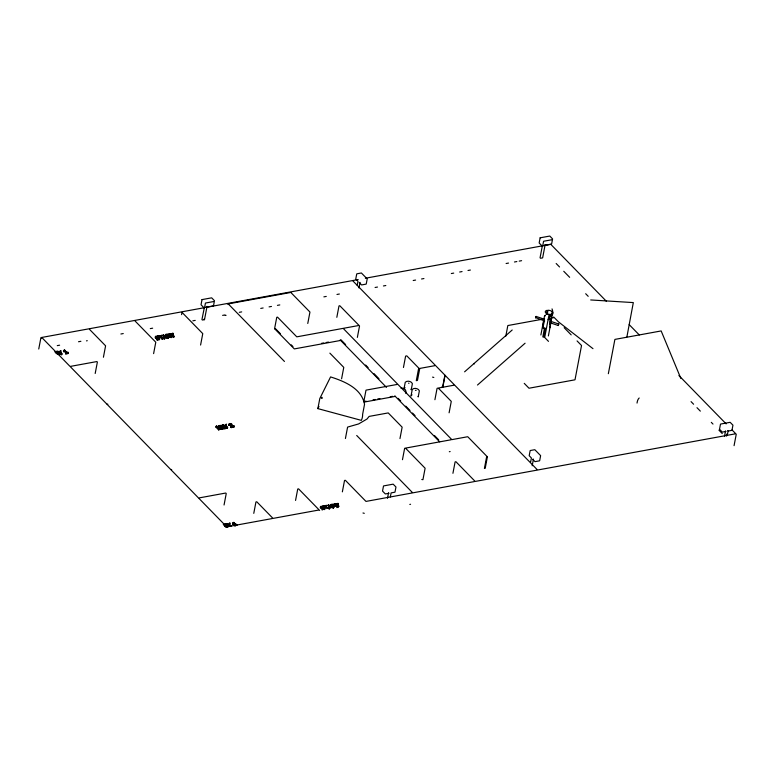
<?xml version="1.0" encoding="UTF-8"?>
<svg xmlns="http://www.w3.org/2000/svg" width="775" height="775" viewBox="0 0 775 775"><rect width="100%" height="100%" fill="white"/><g stroke="black" fill="none" stroke-linecap="round" stroke-linejoin="round"><path stroke-width="1.16" d="M60.13 350.775L60.14 352.218L57.776 351.201L56.924 352.286L61.767 354.679L60.566 353.448L60.76 350.658L59.946 351.734L60.576 351.618M60.566 353.448L60.76 350.658M226.222 425.233L226.213 427.064L226.407 424.274L225.583 425.359L226.407 424.274M229.7 525.896L229.894 523.096L229.071 524.181L229.894 523.096M38.75 349.021L40.93 337.6L204.561 307.665M56.943 351.356L57.079 352.654L56.943 351.356L55.064 351.695M57.854 352.47L57.989 353.768L57.854 352.47L55.781 352.858M59.336 353.807L59.472 355.105L59.336 353.807L57.117 354.214M60.004 353.603L60.188 352.635L57.108 351.327M61.167 354.795L61.351 353.826L60.188 352.635M61.767 354.679L61.952 353.72L60.75 352.489M66.427 353.497L64.606 351.627L63.54 351.53L64.267 350L67.192 352.422L67.008 353.39L68.084 353.526L65.885 353.933L65.788 352.683L66.611 352.528L66.427 353.497L65.604 353.642M63.783 351.782L63.724 350.562M64.083 350.968L64.267 350M64.558 350.881L64.742 349.912M64.606 351.627L64.79 350.668L63.967 350.813M65.885 353.933L65.788 352.683M67.803 353.245L67.987 352.276L67.192 352.422M68.084 353.526L67.987 352.276M95.189 373.482L97.379 362.051L96.894 361.557L70.079 366.459L42.208 337.929L41.404 338.094M103.414 357.246L105.594 345.824L89.454 329.298M153.605 353.632L155.785 342.211L135.034 320.966M159.301 338.597L159.621 339.644L157.926 340.051L156.676 339.547L156.899 338.578C162.072 338.297 156.376 338.162 155.32 336.679A1.705 0.882 10.8 0 1 155.707 336.263C160.435 335.914 155.087 336.234 156.802 337.328C159.892 336.321 161.132 339.886 157.306 339.043L156.899 338.578M157.122 340.012L157.306 339.043M157.771 336.03L158.023 337.435L157.974 335.837L161.936 335.507L161.743 336.466L160.231 336.747L160.415 335.778L161.936 335.507M157.974 335.837L158.11 337.135L159.631 336.854L162.624 339.198L162.808 338.239L160.415 335.778M159.631 336.854L159.815 335.895L158.294 336.166M161.607 335.178L161.743 336.466M162.023 339.314L162.208 338.346L159.815 335.895M168.078 337.27L163.099 334.907L164.106 338.927L164.717 338.82L164.552 336.999L168.078 337.27L167.264 338.355L166.092 337.648L164.29 337.968L164.106 338.927M168.708 335.856L168.524 336.815L171.818 337.522L172.002 336.553L168.03 335.982L169.105 337.086L168.32 338.162L165.608 335.381L165.792 334.412C167.458 333.473 170.878 334.412 169.028 336.602L170.888 337.212M165.618 337.367L165.802 336.398L163.825 335.217L164.407 336.65L165.802 336.398M166.092 337.648L166.276 336.689M167.264 338.355L167.448 337.387M167.846 336.941L168.03 335.982M168.32 338.162L168.504 337.193L165.792 334.412M171.624 333.734L174.017 336.185L173.833 337.154L170.839 334.81L168.998 334.752L169.182 333.793L173.135 333.453L172.951 334.422L171.44 334.693L171.624 333.734L173.135 333.453M169.318 335.081L169.182 333.793M170.839 334.81L171.023 333.841L169.502 334.122M171.042 337.658L171.227 336.699M172.815 333.124L172.951 334.422M173.232 337.261L173.416 336.292L171.023 333.841M181.573 314.65L182.009 312.364L202.769 333.628L200.589 345.049M207.041 306.377L204.513 319.668L202.411 320.046L201.936 319.562L204.242 308.101M204.755 306.745L205.453 303.044L213.532 301.572M219.248 429.796L218.24 428.449L221.156 429.447L221.931 429.302L222.115 428.333L218.424 427.49L219.432 428.827L218.647 429.902L215.925 427.122L216.709 426.047L217.959 427.325L218.56 425.707L219.296 425.572L219.102 426.541L218.376 426.676L218.56 425.707M216.709 426.047L215.925 427.122M218.162 428.682L218.424 427.49M218.647 429.902L218.831 428.943L216.109 426.153M222.909 425.301L220.681 425.707L220.497 426.676L222.725 426.269L222.909 425.301L219.761 425.485L219.577 426.453L222.299 429.234L225.118 428.72L224.983 427.422L222.754 427.829L221.747 426.802L223.82 426.415L223.636 427.383L221.563 427.761M221.156 429.447L221.34 428.478M222.58 424.971L222.725 426.269M226.397 426.105L227.598 427.335L227.414 428.304L222.57 425.901L223.423 424.816L225.787 425.833L225.767 424.39M222.299 429.234L222.483 428.275L219.761 425.485M220.681 425.707L221.427 426.473L223.5 426.095L223.636 427.383M224.983 427.422L225.118 428.72M225.651 427.219L225.835 426.25L222.754 424.942M226.813 428.41L226.998 427.442L225.835 426.25M229.042 425.32L228.838 423.954C230.388 422.656 233.546 424.293 231.609 426.221L234.147 426.134L233.963 427.103L231.173 427.616L231.493 424.458L230.437 423.877L229.264 424.351L229.042 425.32L230.252 424.845L231.308 425.427L230.785 427.219M231.173 427.616L230.969 426.26M233.827 425.814L233.963 427.103M224.053 504.99L226.242 493.549L225.738 493.036L198.565 498.015L70.564 366.953M224.731 526.264L224.169 524.53L226.397 524.123L226.213 525.092L223.985 525.498M227.307 525.247L225.234 525.624L225.05 526.593L227.123 526.215L227.307 525.247L224.915 525.295M223.248 524.317L226.068 523.803L226.213 525.092M226.242 523.764L229.322 525.082L229.138 526.041L226.058 524.733L226.91 523.648L229.274 524.656L229.255 523.212M226.91 523.648L226.058 524.733M226.988 524.917L227.123 526.215M232.849 523.009L233.914 523.106L235.736 524.975L235.552 525.944L233.73 524.074L232.665 523.968L233.401 522.447L237.402 525.004M232.917 524.229L233.101 523.261M232.665 523.968L233.401 522.447M235.319 524.995L233.692 523.328L233.876 522.36M233.73 524.074L233.914 523.106M234.738 526.089L234.922 525.121L235.736 524.975M386.483 387.374L340.651 340.438L294.316 348.915L274.582 328.707L276.762 317.275L277.528 317.13L296.786 336.844L358.263 325.597M253.774 513.36L255.953 501.919L256.767 501.774L273.013 518.407L318.37 510.115M307.772 323.475L309.952 312.054L290.809 292.456M295.556 500.427L297.745 488.986L298.559 488.841L319.658 510.463M317.876 408.619L319.784 398.592L330.576 376.921C344.342 381.281 361.673 388.391 364.531 404.327L362.623 414.354A45.318 23.55 10.8 0 1 361.315 420.36L317.876 408.619L318.951 406.458M321.315 398.214L321.896 397.265L322.197 398.331M336.825 317.324L339.004 305.883L339.808 305.738L359.542 325.946L357.362 337.387M357.217 285.326L357.982 281.267L355.764 279L356.752 273.837L361.392 272.984L367.205 278.932L366.217 284.096L361.576 284.948L359.251 282.565L360.036 282.42L358.98 287.951M341.591 378.81L343.771 367.379L329.869 353.138M321.974 508.7L322.39 509.165C326.527 509.853 324.609 506.453 321.606 507.392C320.966 506.191 325.054 506.123 320.792 506.385A1.705 0.882 10.8 0 0 320.404 506.802C321.451 508.284 327.147 508.419 321.974 508.7L322.206 510.134M326.304 508.613L324.715 506.976L322.875 506.927L323.059 505.959L326.692 505.3L326.507 506.259M321.16 507.596L323.059 507.567L323.243 506.598M323.059 507.567L323.059 505.959M324.715 506.976L324.899 506.017L323.378 506.288M328.183 505.029L329.191 509.049L328.183 505.029L333.163 507.392L332.979 508.361M328.736 505.852L328.92 504.893M329.443 508.09L329.627 507.121L333.163 507.392M332.727 507.586L330.683 505.494L330.867 504.535C332.543 503.595 335.963 504.535 334.112 506.724M330.886 506.521L329.491 506.772L328.9 505.339L330.886 506.521L330.702 507.489L328.716 506.298M331.361 506.811L331.177 507.77L329.375 508.09M331.778 504.738L332.804 505.794L333.918 505.503L333.705 504.806L331.778 504.738L331.593 505.707L333.647 505.881M345.418 438.514L347.597 427.093L358.612 423.935L366.982 419.043L369.142 416.407L388.227 412.92L402.147 427.17L399.968 438.592M332.62 506.753L332.804 505.794M333.793 505.978L332.921 507.063L333.793 505.978L337.086 506.676L336.902 507.644M333.405 508.284L333.589 507.315L330.867 504.535M334.083 504.874L334.267 503.915L338.22 503.576L338.036 504.544L336.515 504.816L336.699 503.857L338.22 503.576M334.587 504.244L334.403 505.203L335.914 504.932L338.317 507.383L338.501 506.414L336.098 503.963L334.267 503.915M335.914 504.932L336.098 503.963M337.9 503.246L338.036 504.544M342.356 491.863L344.536 480.442L345.359 480.297L365.984 501.415L411.971 493.007M395.279 396.383L364.289 402.051L363.824 401.576L366.003 390.135L397.003 384.468M403.446 367.495L405.625 356.074L406.807 355.861L419.188 368.532L434.736 365.693M387.49 498.325L388.546 492.784M390.338 496.949L391.113 492.89L394.979 492.183L395.967 487.02L393.167 484.162L383.518 485.925L382.53 491.088L385.33 493.946L389.021 493.278M402.467 459.701L404.647 448.27L451.021 439.783M434.911 399.706L437.09 388.285L453.821 385.223M421.794 479.493L422.937 479.677L425.117 468.236L405.955 448.609M442.583 387.374L444.763 375.952L445.557 375.807L537.579 470.028L735.01 433.903M442.903 386.735L445.082 375.313M449.093 412.804L451.273 401.382L438.728 388.546M452.929 473.302L455.109 461.881L455.933 461.726L475.182 481.44L536.784 470.173M505.804 336.195L507.828 325.548L544.631 318.816M487.388 456.843L485.208 468.294L484.423 468.439L486.593 456.988L487.397 456.853L467.732 436.722L451.835 439.638L343.635 328.852M542.248 246.334L540.059 257.775L540.533 258.259L542.636 257.881L545.164 244.59M542.878 244.958L543.575 241.257L551.655 239.785M540.873 334.984L543.469 321.373M543.885 319.261L544.515 315.977A3.807 1.976 10.8 0 1 545.455 315.202M546.327 314.408L547.102 310.339A3.807 1.976 10.8 0 0 545.435 312.373A3.807 1.976 10.8 0 0 549.107 314.33L552.904 318.215M542.81 336.96L544.379 328.745A3.807 1.976 10.8 0 1 542.587 327.302L543.614 321.916A3.807 1.976 10.8 0 1 543.953 320.375M547.208 314.427L548.002 310.252A3.807 1.976 10.8 0 1 552.255 311.734L552.653 312.267A3.807 1.976 10.8 0 1 550.076 314.388L549.243 318.767A3.807 1.976 10.8 0 0 551.49 318.118L550.676 322.381M543.721 337.28L545.435 328.319A3.807 1.976 10.8 0 1 543.12 327.089L544.098 321.935A3.807 1.976 10.8 0 1 543.672 320.356M549.107 314.33L544.699 337.474L548.487 341.358M549.795 324.677L552.255 311.734M549.959 326.372L551.006 320.908A3.807 1.976 10.8 0 1 551.035 321.945M548.38 335.943L550.986 322.274M530.633 462.036L531.408 457.977L529.189 455.7L530.168 450.546L534.818 449.694L540.63 455.642L539.642 460.805L534.992 461.648L532.667 459.275L533.462 459.129L532.192 465.765M608.346 373.705L614.895 339.402L661.162 330.935L680.867 378.462M724.47 436.48L725.526 430.939M726.572 436.093L726.989 433.884M727.628 430.561L728.103 431.045L727.328 435.104L725.226 435.492M734.07 445.664L736.25 434.242L732.036 429.931M107.124 404.143L107.87 404.24M170.936 469.476L171.682 469.573M409.006 383.276L408.532 383.189M416.107 390.426L415.429 390.338M324.832 509.611L324.376 508.72M405.664 393.254C407.088 390.474 403.92 387.18 401.062 388.304M219.296 425.572L218.637 427.161L222.115 428.333M231.667 426.763C233.081 424.855 229.923 423.818 228.654 424.923M334.374 506.53L334.461 506.027M64.141 351.317L63.54 351.53M544.021 319.077L536.087 316.423L535.573 317.576L544.689 320.966M558.746 324.008L558.281 325.519L558.746 324.008L549.688 320.976M324.086 509.582L320.22 507.77A1.705 0.882 10.8 0 1 320.414 507.47M464.593 371.826L512.188 330.005M477.497 385.03L525.082 343.218M405.005 387.607L403.988 388.847L405.257 382.269C407.108 380.331 411.457 381.145 412.387 383.683L411.225 389.777L411.089 389.253M412.009 394.785L411.002 396.006L412.271 389.438C414.112 387.51 418.442 388.314 419.362 390.842L418.209 396.936L418.064 396.422M535.632 317.934L536.135 316.442M206.944 307.229L358.215 279.552M365.364 278.244L550.763 244.319L606.408 301.301M227.433 304.042L289.995 292.611M57.273 345.631L59.627 345.204M78.527 341.746L80.891 341.31M120.9 333.996L123.254 333.56M150.311 328.61L152.656 328.183M192.849 320.831L195.232 320.395M222.628 315.377L225.012 314.941M239.301 312.325L241.684 311.889M260.749 308.411L263.132 307.975M269.08 306.881L271.463 306.445M277.421 305.36L279.804 304.924M323.873 296.854L326.256 296.418M336.98 294.461L339.363 294.025M375.1 287.486L377.483 287.05M383.431 285.956L385.814 285.52M413.211 280.511L415.594 280.075M421.552 278.981L423.935 278.554M451.331 273.536L453.714 273.1M459.672 272.015L462.055 271.579M468.003 270.485L470.386 270.049M506.123 263.51L508.507 263.074M514.464 261.989L516.847 261.553M519.221 261.117L521.604 260.681M86.49 340.864L87.275 340.719M225.254 315.473L226.058 315.328M55.044 352.092L57.263 351.685M56.924 352.286L59.956 353.187M56.11 353.187L58.173 352.799M57.776 354.485L59.656 354.136M61.351 353.826L61.952 353.72M66.069 352.964L68.268 352.567M165.608 335.381L166.77 335.168M168.998 334.752L170.82 334.422M162.208 338.346L162.808 338.239M168.504 337.193L169.105 337.086M173.416 336.292L174.017 336.185M156.676 339.547L157.645 339.683M274.582 328.707L275.348 328.571L280.376 333.715M321.47 343.364L323.805 342.938M326.149 342.511L328.484 342.085M340.167 339.944L340.971 339.799M551.538 317.556L553.834 317.13L558.465 321.867L592.972 348.663M626.907 336.873L633.32 302.589L590.695 299.954M433.826 377.454L432.557 377.115M222.57 425.901L223.239 425.785M363.824 401.576L366.12 401.159M373.007 399.9L375.303 399.474M377.599 399.057L379.895 398.641M390.222 396.742L392.528 396.325M218.831 428.943L219.432 428.827M222.483 428.275L225.302 427.752M226.998 427.442L227.598 427.335M231.357 426.647L234.147 426.134M449.326 451.718L450.13 451.563M726.001 431.433L722.31 432.101L719.52 429.243L720.498 424.08L730.157 422.317L732.947 425.175L731.968 430.338L728.103 431.045M327.011 505.629L325.5 505.901L327.893 508.361L324.899 506.017M322.875 506.927L324.686 506.598M330.683 505.494L333.754 505.397M225.951 527.019L272.209 518.562M333.589 507.315L334.19 507.208L333.105 506.094M338.501 506.414L339.101 506.308L336.699 503.857M474.368 481.585L412.736 492.861L356.703 435.482M225.961 527.097L227.85 526.758M362.991 512.992L364.279 513.321M409.791 504.428L410.566 504.283M167.109 335.478L168.756 336.021M442.041 386.822L442.883 386.744M322.012 508.429L320.995 508.1M157.974 337.445L156.075 337.474L156.114 338.132M169.212 335.633L172.002 336.553M334.296 505.755L337.086 506.676M550.357 322.865L558.281 325.519M219.325 428.42L221.931 429.302M227.511 524.946L229.09 525.624M166.199 337.232L167.894 338.239M159.02 338.995L156.114 338.588L155.136 337.648A1.705 0.882 10.8 0 1 155.339 337.348M629.174 324.609L639.288 334.965M678.919 375.536L726.136 423.886M556.169 263.51L559.54 266.968M563.754 271.279L569.654 277.324M585.677 293.725L588.206 296.321M691.067 401.634L693.596 404.23M696.977 407.679L700.348 411.137M711.305 422.356L712.99 424.08M718.89 430.125L722.271 433.583M564.171 327.709L571.185 334.887M577.065 340.923L581.541 345.505L575.002 379.808L528.996 388.227L524.249 383.363M353.032 281.073L445.082 375.313M341.455 340.293L345.621 344.555M365.626 365.035L368.125 367.602M373.957 373.569L378.956 378.694M398.156 398.35L400.694 400.946M405.751 406.129L409.975 410.45M412.503 413.046L415.042 415.632M434.455 435.511L438.679 439.832M394.824 395.909L439.638 441.798M291.255 344.856L292.931 346.57M228.237 303.897L284.454 361.45M204.038 319.174L204.513 319.668M171.44 334.693L173.833 337.154M160.231 336.747L162.624 339.198M220.497 426.676L221.243 427.432M64.79 350.668L66.611 352.528M65.371 351.714L67.008 353.39M229.884 524.927L231.086 526.157L229.322 525.082M228.79 526.583L226.242 526.661L225.234 525.624M199.059 498.528L226.755 526.874M329.627 507.121L329.985 507.974M164.717 338.82L163.099 334.907M549.804 327.195L549.95 327.728M474.087 363.475A16.643 11.402 -44.3 0 1 474.339 363.921M637.04 403.077A10.511 5.367 79.6 0 1 639.191 398.001M552.023 308.886A5.163 2.635 79.6 0 1 551.848 316.016M548.119 319.542A3.807 1.976 10.8 0 0 550.754 319.3L549.94 323.553A3.807 1.976 10.8 0 0 550.88 322.778M544.757 316.113A3.807 1.976 10.8 0 1 545.348 315.774M202.013 299.605L201.035 304.769L203.825 307.636L213.483 305.863L214.462 300.7L211.672 297.842L202.013 299.605M418.481 369.239L416.301 380.661L417.454 380.448L419.662 369.016L418.481 369.229M540.136 237.818L539.158 242.982L541.948 245.849L551.597 244.077L552.585 238.913L549.795 236.055L540.136 237.818M168.96 335.178L167.729 335.672L166.703 334.616L168.96 335.178"/></g></svg>
